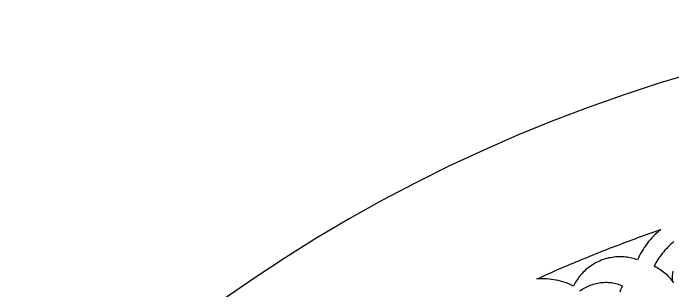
# Model space of a CAD drawing. Extents: x -1903 to -234, y -575 to 545.
# Drawn here: x -1742.8 to -1504.9, y 445.1 to 545.2 of the extents above; entities that cross this region are included whole.
import ezdxf

# ---------------------------------------------------------------- set-up
doc = ezdxf.new("R2010")
doc.units = 0
doc.layers.add('LAYER_1', color=18, linetype='CONTINUOUS')

msp = doc.modelspace()

# ---------------------------------------------------------------- linework, layer by layer
at = {"layer": 'LAYER_1'}
msp.add_lwpolyline([(-1342.912552403855, 545.219890420859, 0.4142135623730951), (-1902.912552403855, -14.78010957914103, 0.4142135623730951), (-1342.912552403855, -574.780109579141, 0.4142135623730951), (-782.912552403855, -14.78010957914103, 0.4142135623730951)], format="xyb", close=True, dxfattribs=at)
msp.add_lwpolyline([(-1509.255126953125, 467.1663208007812), (-1509.937622070312, 466.5939636230469), (-1510.601806640625, 466.0060119628906), (-1511.247192382812, 465.4029235839844), (-1511.873413085938, 464.7851257324219), (-1512.480102539062, 464.1529846191406), (-1513.066650390625, 463.5069274902344), (-1513.6328125, 462.847412109375), (-1514.178100585938, 462.1748046875), (-1514.699096679688, 461.4804992675781), (-1515.194091796875, 460.761962890625), (-1515.667236328125, 460.0320129394531), (-1516.118286132812, 459.2911071777344), (-1516.546752929688, 458.5396118164062), (-1516.952270507812, 457.7779846191406), (-1517.334716796875, 457.006591796875), (-1517.693359375, 456.2258605957031), (-1518.686279296875, 456.5689697265625), (-1519.208374023438, 456.71337890625), (-1519.73095703125, 456.8576049804688), (-1520.276977539062, 456.9718627929688), (-1520.823608398438, 457.0858764648438), (-1521.391235351562, 457.1671447753906), (-1521.959350585938, 457.2482604980469), (-1522.54541015625, 457.2941284179688), (-1523.132202148438, 457.3397521972656), (-1523.7333984375, 457.3480224609375), (-1524.3349609375, 457.3561401367188), (-1524.947143554688, 457.3251647949219), (-1525.559692382812, 457.2940063476562), (-1526.178344726562, 457.2225646972656), (-1526.79736328125, 457.1509704589844), (-1527.417724609375, 457.0385131835938), (-1528.038452148438, 456.9259033203125), (-1528.655639648438, 456.7723388671875), (-1529.27294921875, 456.6187438964844), (-1529.877319335938, 456.413818359375), (-1530.478881835938, 456.2012329101562), (-1531.06689453125, 455.9495544433594), (-1531.65478515625, 455.6978759765625), (-1532.224365234375, 455.4091186523438), (-1532.794067382812, 455.1203918457031), (-1533.340942382812, 454.7971801757812), (-1533.8876953125, 454.4740295410156), (-1534.40771484375, 454.1194458007812), (-1534.927490234375, 453.7649536132812), (-1535.4169921875, 453.3825073242188), (-1535.906127929688, 453.0002136230469), (-1536.362426757812, 452.5936279296875), (-1536.818115234375, 452.1872253417969), (-1537.238647460938, 451.760498046875), (-1537.658569335938, 451.3340148925781), (-1538.041625976562, 450.8911437988281), (-1538.424194335938, 450.448486328125), (-1538.768920898438, 449.9934997558594), (-1539.113159179688, 449.5386657714844), (-1539.419067382812, 449.0754089355469), (-1539.724487304688, 448.6123352050781), (-1539.991943359375, 448.1444396972656), (-1540.259033203125, 447.6767578125), (-1540.717895507812, 446.73876953125), (-1541.468994140625, 447.1150207519531), (-1542.234008789062, 447.4657897949219), (-1543.012329101562, 447.7908325195312), (-1543.796630859375, 448.0745239257812), (-1544.591796875, 448.3296813964844), (-1545.39794921875, 448.5582885742188), (-1546.21435546875, 448.7601013183594), (-1547.040283203125, 448.9351196289062), (-1547.875244140625, 449.0832214355469), (-1548.71826171875, 449.2042846679688), (-1549.568603515625, 449.2983093261719), (-1550.425537109375, 449.3651428222656), (-1551.288330078125, 449.40478515625), (-1552.15625, 449.4171142578125), (-1553.028686523438, 449.4020080566406), (-1553.904418945312, 449.3595275878906), (-1552.908325195312, 449.8092956542969), (-1551.912231445312, 450.2590637207031), (-1550.916015625, 450.7088623046875), (-1549.919921875, 451.1586303710938), (-1548.923828125, 451.6083984375), (-1547.927612304688, 452.0581970214844), (-1546.931518554688, 452.5079650878906), (-1545.935302734375, 452.957763671875), (-1544.9326171875, 453.3922729492188), (-1543.9228515625, 453.8104858398438), (-1542.9130859375, 454.2287292480469), (-1541.9033203125, 454.6469421386719), (-1540.893432617188, 455.065185546875), (-1539.883666992188, 455.4833984375), (-1538.873901367188, 455.901611328125), (-1537.864135742188, 456.3198547363281), (-1536.854370117188, 456.7380676269531), (-1535.844604492188, 457.1562805175781), (-1534.834716796875, 457.5745239257812), (-1533.824951171875, 457.9927368164062), (-1532.815063476562, 458.4110107421875), (-1531.805419921875, 458.8292236328125), (-1530.795654296875, 459.2474365234375), (-1529.775268554688, 459.6392517089844), (-1528.7529296875, 460.0255737304688), (-1527.73046875, 460.4118957519531), (-1526.7080078125, 460.7982177734375), (-1525.685668945312, 461.1845092773438), (-1524.663208007812, 461.5708618164062), (-1523.640869140625, 461.9571838378906), (-1522.618408203125, 462.3434753417969), (-1521.595947265625, 462.7298278808594), (-1520.573608398438, 463.1161193847656), (-1519.551025390625, 463.5024719238281), (-1518.528686523438, 463.8887939453125), (-1517.50634765625, 464.2750854492188), (-1516.48388671875, 464.6614379882812), (-1515.45947265625, 465.0421752929688), (-1514.425415039062, 465.3962097167969), (-1513.391357421875, 465.750244140625), (-1512.357299804688, 466.104248046875), (-1511.3232421875, 466.4582824707031), (-1510.289184570312, 466.8123168945312)], close=True, dxfattribs=at)
for points in [[(-1504.500244140625, 462.8555908203125), (-1505.076538085938, 462.3583374023438), (-1505.652099609375, 461.8613891601562), (-1506.193115234375, 461.342529296875), (-1506.733154296875, 460.823974609375), (-1507.2373046875, 460.2865295410156), (-1507.740356445312, 459.7494506835938), (-1508.206176757812, 459.1966857910156), (-1508.671142578125, 458.6441650390625), (-1509.098022460938, 458.0791320800781), (-1509.524047851562, 457.5143432617188), (-1509.911743164062, 456.9400634765625), (-1510.298461914062, 456.3660888671875), (-1510.646728515625, 455.7855529785156), (-1510.994384765625, 455.2052612304688), (-1511.303955078125, 454.6212463378906), (-1511.612670898438, 454.0375061035156), (-1511.085327148438, 453.7663879394531), (-1510.558471679688, 453.4950561523438), (-1510.051391601562, 453.1878967285156), (-1509.545043945312, 452.8804931640625), (-1509.062377929688, 452.538818359375), (-1508.580200195312, 452.1969604492188), (-1508.12548828125, 451.8228454589844), (-1507.67138671875, 451.4485778808594), (-1507.247680664062, 451.0447082519531), (-1506.824584960938, 450.6406555175781), (-1506.434814453125, 450.2100219726562), (-1506.04541015625, 449.7792053222656), (-1505.691650390625, 449.3251953125), (-1505.338256835938, 448.8710632324219), (-1505.022338867188, 448.3973083496094), (-1504.70654296875, 447.9234924316406)], [(-1504.862548828125, 448.5304565429688), (-1504.975341796875, 449.1795654296875), (-1505.036499023438, 449.8690490722656), (-1505.037231445312, 450.5956420898438), (-1504.968627929688, 451.3544311523438), (-1504.822387695312, 452.1385192871094)], [(-1538.494995117188, 445.0677795410156), (-1537.6201171875, 445.6583251953125), (-1536.690673828125, 446.2005615234375), (-1535.71240234375, 446.6875915527344), (-1535.202026367188, 446.900390625), (-1534.691772460938, 447.1132202148438), (-1534.164184570312, 447.2925720214844), (-1533.63671875, 447.4718933105469), (-1533.096069335938, 447.615478515625), (-1532.555541992188, 447.7590637207031), (-1532.006591796875, 447.8651428222656), (-1531.457763671875, 447.97119140625), (-1530.905151367188, 448.0386352539062), (-1530.352783203125, 448.1059875488281), (-1529.801391601562, 448.1343383789062), (-1529.250244140625, 448.1625366210938), (-1528.70458984375, 448.1519775390625), (-1528.159423828125, 448.1412353515625), (-1527.624145507812, 448.0925598144531), (-1527.08935546875, 448.043701171875), (-1526.048095703125, 447.8716125488281), (-1525.034057617188, 447.6065063476562), (-1524.063720703125, 447.2786254882812), (-1523.142333984375, 446.8936462402344), (-1523.4375, 446.146484375), (-1523.7314453125, 445.3998107910156), (-1523.98974609375, 444.6405334472656)]]:
    msp.add_lwpolyline(points, dxfattribs=at)

doc.saveas('drawing.dxf')
